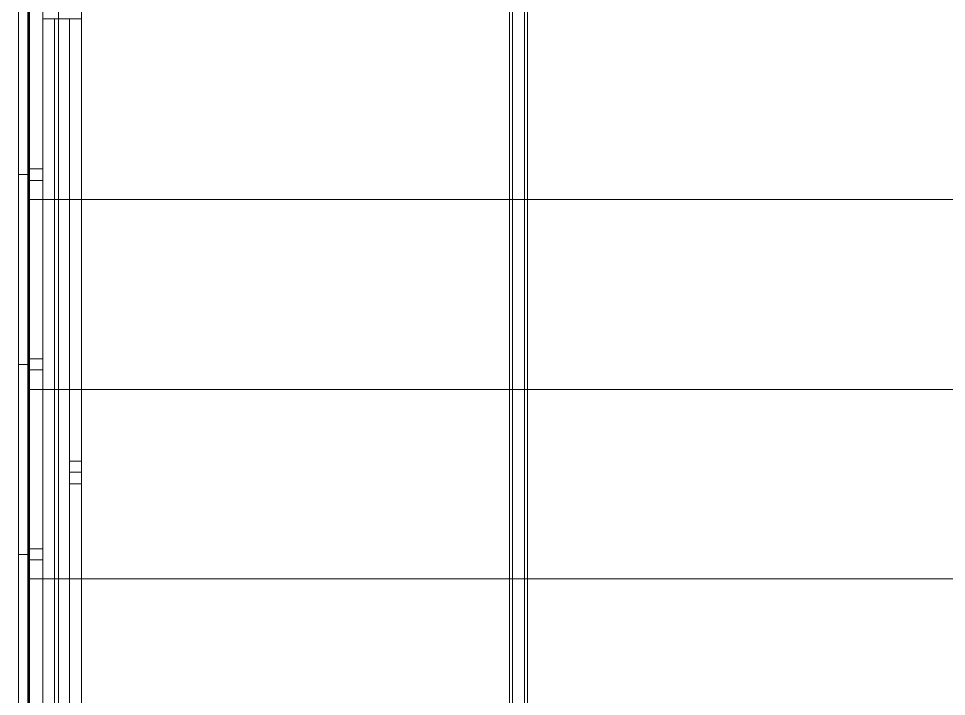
# Model space of a CAD drawing. Header units: centimetres. Extents: x 2816 to 28192, y 2553 to 18332.
# Drawn here: x 6725 to 7967, y 6979 to 7887 of the extents above; entities that cross this region are included whole.
import ezdxf

# ---------------------------------------------------------------- set-up
doc = ezdxf.new("R2010")
doc.units = ezdxf.units.CM
for name, color, linetype in [('PDF_Kaprijatat', 7, 'Continuous'), ('PDF_Paneli', 30, 'Continuous'), ('PDF_Shtyllat e Paneleve', 7, 'Continuous'), ('PDF_Themeli', 7, 'Continuous'), ('PDF_Trajet', 7, 'Continuous')]:
    doc.layers.add(name, color=color, linetype=linetype)
doc.layers.add('PDF_Panel Kulmii', color=7, linetype='Continuous', true_color=0xfafafa)
doc.layers.add('PDF_Shtyllat', color=7, linetype='Continuous', true_color=0xfafafa)

msp = doc.modelspace()

# ---------------------------------------------------------------- linework, layer by layer
at = {"layer": 'PDF_Kaprijatat', "lineweight": 0}
for points in [[(6757.9, 6682.8), (6778.9, 6682.8), (6778.9, 7916.8), (6757.9, 7916.8)], [(6757.9, 6682.8), (6757.9, 7916.8), (6757.9, 6682.8)], [(6778.9, 6682.8), (6778.9, 7916.8)], [(7382.2, 7896.8), (7386.4, 7896.8), (7386.4, 6663.9)], [(7402.2, 7896.8), (7382.2, 7896.8), (7382.2, 6663.9)], [(7402.2, 6663.9), (7406.4, 6663.9), (7406.4, 7896.8), (7402.2, 7896.8), (7402.2, 6663.9)]]:
    msp.add_lwpolyline(points, dxfattribs=at)
at = {"layer": 'PDF_Panel Kulmii', "lineweight": 0}
for points in [[(6739, 7898.9), (6739, 7644.5)], [(6740, 7898.9), (6740, 7644.5)], [(6740, 7644.5), (9246.8, 7644.5), (9245.7, 7644.5), (6739, 7644.5), (6740, 7644.5)], [(6739, 7644.5), (6739, 7644.5)], [(6739, 7644.5), (6739, 7390.2)], [(9246.8, 7644.5), (6740, 7644.5), (6739, 7644.5), (9245.7, 7644.5)], [(6739, 7644.5), (6739, 7644.5)], [(6740, 7644.5), (6740, 7644.5)], [(6740, 7644.5), (6740, 7390.2)], [(6740, 7644.5), (6740, 7644.5)], [(6740, 7390.2), (9246.8, 7390.2), (9245.7, 7390.2), (6739, 7390.2), (6740, 7390.2)], [(6739, 7390.2), (6739, 7390.2)], [(6739, 7390.2), (6739, 7136.9)], [(9246.8, 7390.2), (6740, 7390.2), (6739, 7390.2), (9245.7, 7390.2)], [(6739, 7390.2), (6739, 7390.2)], [(6740, 7390.2), (6740, 7390.2)], [(6740, 7390.2), (6740, 7136.9)], [(6740, 7390.2), (6740, 7390.2)], [(6740, 7136.9), (9246.8, 7136.9), (9245.7, 7136.9), (6739, 7136.9), (6740, 7136.9)], [(6739, 7136.9), (6739, 7136.9)], [(6739, 7136.9), (6739, 6882.5)], [(9246.8, 7136.9), (6740, 7136.9), (6739, 7136.9), (9245.7, 7136.9)], [(6739, 7136.9), (6739, 7136.9)], [(6740, 7136.9), (6740, 7136.9)], [(6740, 7136.9), (6740, 6882.5)], [(6740, 7136.9), (6740, 7136.9)]]:
    msp.add_lwpolyline(points, dxfattribs=at)
at = {"layer": 'PDF_Paneli', "lineweight": 0}
for points in [[(6725.3, 7931.5), (6737.9, 7931.5), (6737.9, 7678.2), (6725.3, 7678.2), (6725.3, 7931.5), (6725.3, 7678.2)], [(6725.3, 7931.5), (6737.9, 7931.5), (6737.9, 7678.2), (6725.3, 7678.2)], [(6725.3, 7678.2), (6725.3, 7678.2)], [(6725.3, 7678.2), (6737.9, 7678.2), (6737.9, 7423.8), (6725.3, 7423.8), (6725.3, 7678.2), (6725.3, 7423.8)], [(6725.3, 7678.2), (6737.9, 7678.2), (6737.9, 7423.8), (6725.3, 7423.8)], [(6725.3, 7678.2), (6725.3, 7678.2)], [(6737.9, 7678.2), (6737.9, 7678.2)], [(6737.9, 7678.2), (6737.9, 7678.2)], [(6737.9, 7678.2), (6737.9, 7678.2)], [(6725.3, 7423.8), (6725.3, 7423.8)], [(6725.3, 7423.8), (6737.9, 7423.8), (6737.9, 7169.4), (6725.3, 7169.4), (6725.3, 7423.8), (6725.3, 7169.4)], [(6725.3, 7423.8), (6737.9, 7423.8), (6737.9, 7169.4), (6725.3, 7169.4)], [(6725.3, 7423.8), (6725.3, 7423.8)], [(6737.9, 7423.8), (6737.9, 7423.8)], [(6737.9, 7423.8), (6737.9, 7423.8)], [(6737.9, 7423.8), (6737.9, 7423.8)], [(6725.3, 7169.4), (6725.3, 7169.4)], [(6725.3, 7169.4), (6737.9, 7169.4), (6737.9, 6916.1), (6725.3, 6916.1), (6725.3, 7169.4), (6725.3, 6916.1)], [(6725.3, 7169.4), (6737.9, 7169.4), (6737.9, 6916.1), (6725.3, 6916.1)], [(6725.3, 7169.4), (6725.3, 7169.4)], [(6737.9, 7169.4), (6737.9, 7169.4)], [(6737.9, 7169.4), (6737.9, 7169.4)], [(6737.9, 7169.4), (6737.9, 7169.4)]]:
    msp.add_lwpolyline(points, dxfattribs=at)
at = {"layer": 'PDF_Shtyllat', "lineweight": 0}
for points in [[(6757.9, 7886.3), (6809.4, 7886.3), (6757.9, 7886.3), (6757.9, 7936.7)], [(6757.9, 7886.3), (6757.9, 7936.7), (6809.4, 7936.7)], [(6757.9, 7936.7), (6809.4, 7936.7), (6809.4, 7886.3)], [(6809.4, 7936.7), (6809.4, 7886.3)], [(6757.9, 7886.3), (6757.9, 7886.3)], [(6757.9, 7886.3), (6757.9, 7886.3)], [(6809.4, 7886.3), (6809.4, 7886.3)]]:
    msp.add_lwpolyline(points, dxfattribs=at)
at = {"layer": 'PDF_Shtyllat e Paneleve', "lineweight": 0}
for points in [[(6737.9, 7685.5), (6737.9, 7669.8), (6737.9, 7685.5), (6757.9, 7685.5)], [(6737.9, 7685.5), (6757.9, 7685.5), (6757.9, 7669.8)], [(6757.9, 7685.5), (6757.9, 7669.8), (6737.9, 7669.8)], [(6737.9, 7685.5), (6737.9, 7685.5)], [(6737.9, 7685.5), (6737.9, 7685.5)], [(6757.9, 7685.5), (6757.9, 7685.5)], [(6757.9, 7669.8), (6737.9, 7669.8)], [(6737.9, 7669.8), (6737.9, 7669.8)], [(6757.9, 7669.8), (6757.9, 7669.8)], [(6737.9, 7431.2), (6737.9, 7416.4), (6737.9, 7431.2), (6757.9, 7431.2)], [(6737.9, 7431.2), (6757.9, 7431.2), (6757.9, 7416.4)], [(6757.9, 7431.2), (6757.9, 7416.4), (6737.9, 7416.4)], [(6737.9, 7431.2), (6737.9, 7431.2)], [(6737.9, 7431.2), (6737.9, 7431.2)], [(6757.9, 7431.2), (6757.9, 7431.2)], [(6757.9, 7416.4), (6737.9, 7416.4)], [(6737.9, 7416.4), (6737.9, 7416.4)], [(6757.9, 7416.4), (6757.9, 7416.4)], [(6737.9, 7176.8), (6737.9, 7162.1), (6737.9, 7176.8), (6757.9, 7176.8)], [(6737.9, 7176.8), (6757.9, 7176.8), (6757.9, 7162.1)], [(6757.9, 7176.8), (6757.9, 7162.1), (6737.9, 7162.1)], [(6737.9, 7176.8), (6737.9, 7176.8)], [(6737.9, 7176.8), (6737.9, 7176.8)], [(6757.9, 7176.8), (6757.9, 7176.8)], [(6757.9, 7162.1), (6737.9, 7162.1)], [(6737.9, 7162.1), (6737.9, 7162.1)], [(6757.9, 7162.1), (6757.9, 7162.1)]]:
    msp.add_lwpolyline(points, dxfattribs=at)
at = {"layer": 'PDF_Themeli', "lineweight": 0}
msp.add_lwpolyline([(11769.4, 15551.7), (6725.3, 15551.7), (6725.3, 5325.9), (6725.3, 15551.7)], dxfattribs=at)
at = {"layer": 'PDF_Trajet', "lineweight": 0}
for points in [[(6809.4, 7886.3), (6757.9, 7886.3), (6757.9, 6673.3), (6809.4, 6673.3), (6809.4, 7886.3), (6809.4, 6673.3)], [(6809.4, 7886.3), (6757.9, 7886.3), (6757.9, 6673.3), (6809.4, 6673.3)], [(6757.9, 7886.3), (6757.9, 7886.3)], [(6757.9, 7886.3), (6757.9, 7886.3)], [(6757.9, 7886.3), (6773.6, 7886.3), (6773.6, 6673.3), (6757.9, 6673.3), (6757.9, 7886.3), (6757.9, 6673.3)], [(6757.9, 7886.3), (6773.6, 7886.3), (6773.6, 6673.3), (6757.9, 6673.3)], [(6757.9, 7886.3), (6757.9, 7886.3)], [(6773.6, 7886.3), (6773.6, 7886.3)], [(6773.6, 7886.3), (6773.6, 7886.3)], [(6793.6, 7886.3), (6809.4, 7886.3), (6793.6, 7886.3)], [(6793.6, 6673.3), (6793.6, 7279.8), (6793.6, 7886.3), (6793.6, 7294.5), (6793.6, 7886.3), (6793.6, 7279.8), (6793.6, 6673.3)], [(6809.4, 7886.3), (6809.4, 7279.8), (6809.4, 6673.3), (6809.4, 7264), (6809.4, 6673.3), (6809.4, 7279.8), (6809.4, 7886.3), (6809.4, 7294.5), (6809.4, 7886.3), (6793.6, 7886.3), (6809.4, 7886.3)], [(6793.6, 7886.3), (6793.6, 7886.3)], [(6793.6, 7886.3), (6793.6, 7886.3)], [(6793.6, 7886.3), (6793.6, 7886.3)], [(6793.6, 7886.3), (6793.6, 7886.3)], [(6809.4, 7886.3), (6809.4, 7886.3)], [(6809.4, 7886.3), (6809.4, 7886.3)], [(6809.4, 7886.3), (6809.4, 7886.3)], [(6809.4, 7886.3), (6809.4, 7886.3)], [(6793.6, 7294.5), (6809.4, 7294.5)], [(6793.6, 7294.5), (6793.6, 7294.5)], [(6809.4, 7294.5), (6809.4, 7294.5)], [(6809.4, 7279.8), (6793.6, 7279.8)], [(6809.4, 7279.8), (6793.6, 7279.8)], [(6793.6, 7279.8), (6793.6, 7279.8)], [(6793.6, 7279.8), (6793.6, 7279.8)], [(6809.4, 7279.8), (6809.4, 7279.8)], [(6809.4, 7279.8), (6809.4, 7279.8)], [(6793.6, 7264), (6793.6, 6673.3), (6793.6, 7264)], [(6793.6, 7264), (6809.4, 7264)], [(6793.6, 7264), (6793.6, 7264)], [(6809.4, 7264), (6809.4, 7264)]]:
    msp.add_lwpolyline(points, dxfattribs=at)

doc.saveas('drawing.dxf')
